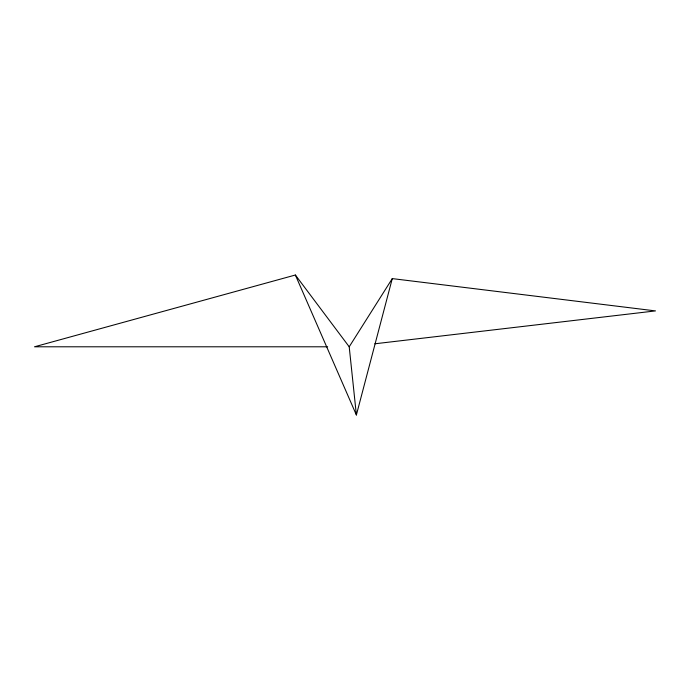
<?xml version="1.0" encoding="UTF-8"?>
<svg xmlns="http://www.w3.org/2000/svg" width="690" height="690" viewBox="0 0 690 690"><rect width="100%" height="100%" fill="white"/><g stroke="black" fill="none" stroke-linecap="round" stroke-linejoin="round"><path stroke-width="1.03" d="M327.655 346.794L34.5 346.794L295.372 275.017L356.385 414.983L392.274 278.605L655.5 310.905L374.817 343.793M356.385 414.983L349.209 346.794L392.274 278.605M295.372 275.017L349.209 346.794"/></g></svg>
